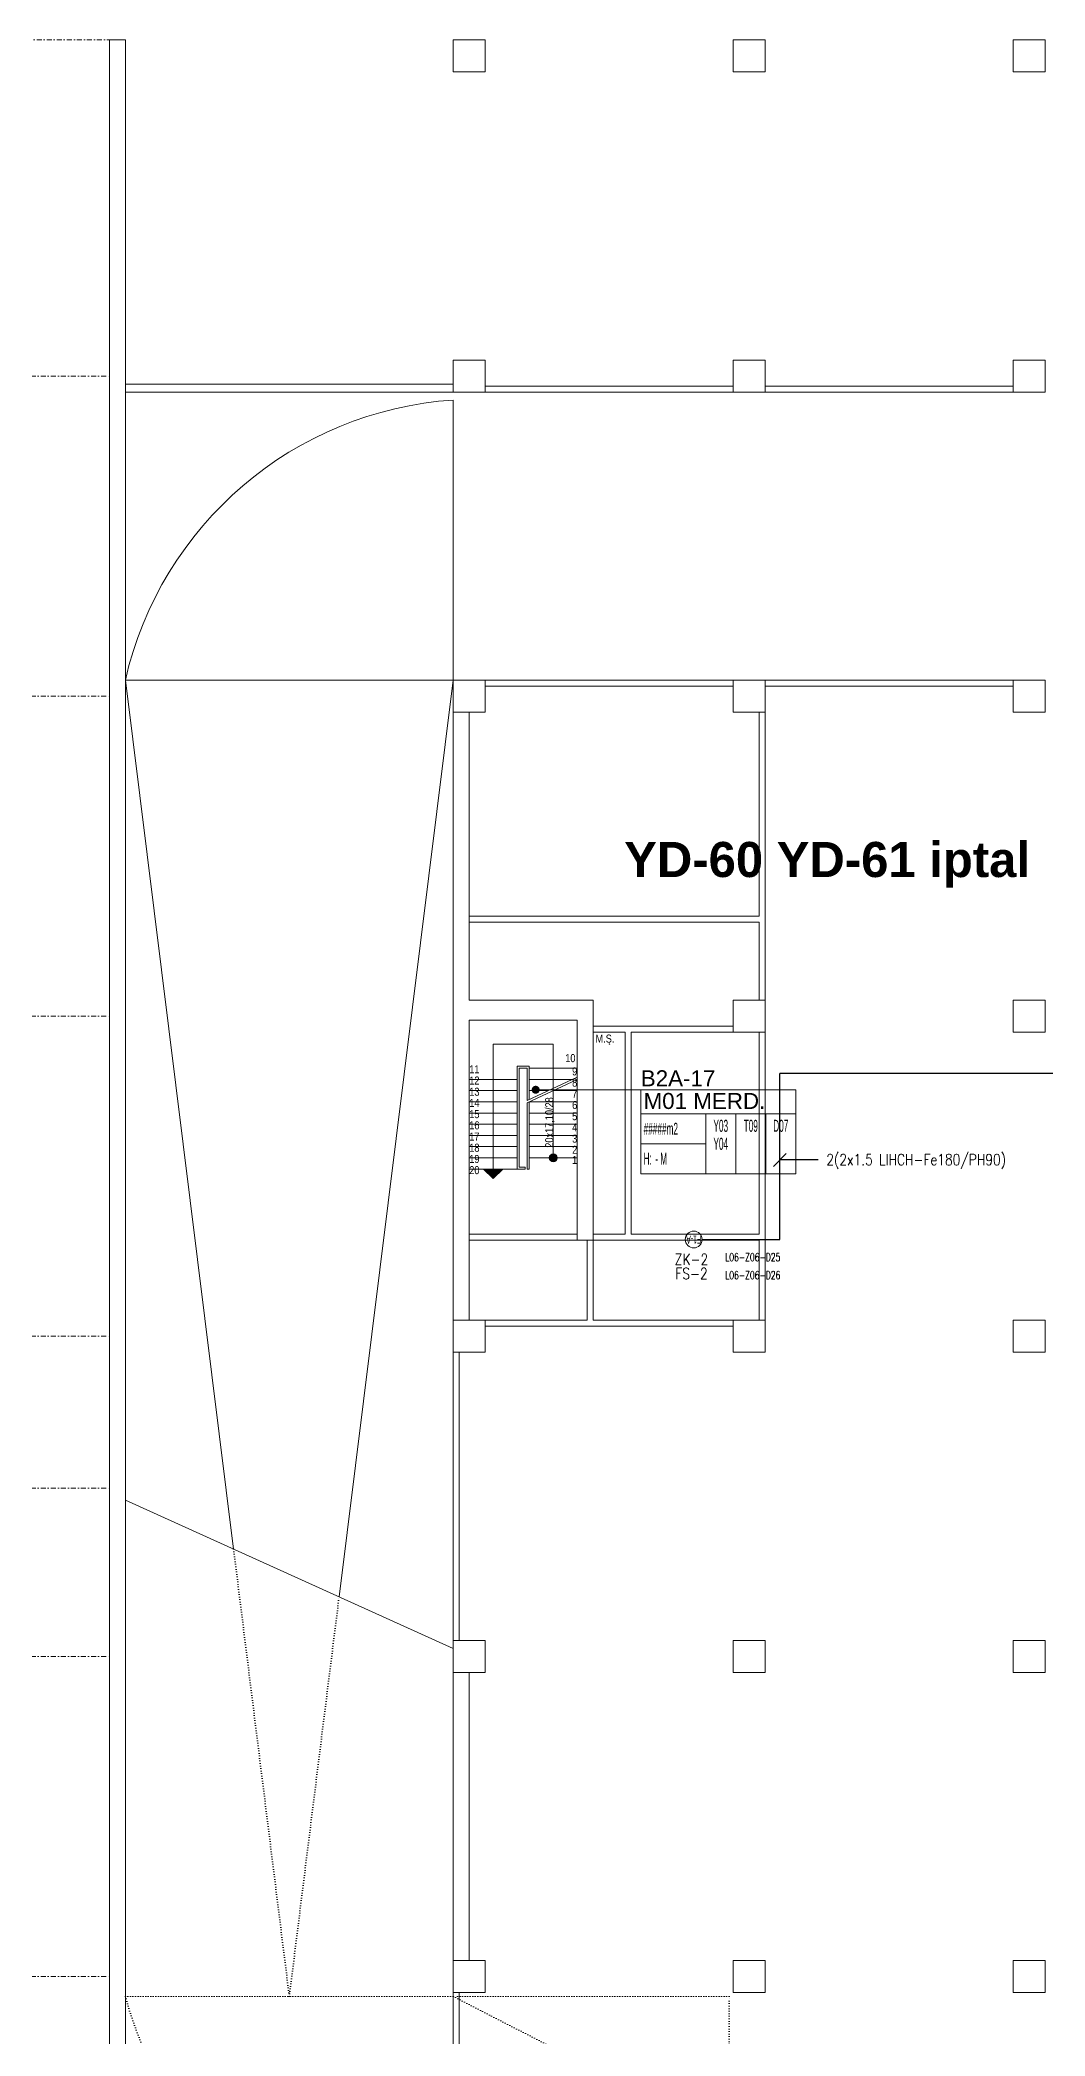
# Model space of a CAD drawing. Header units: metres. Extents: x -19121 to 152404, y -12107 to 46241.
# Drawn here: x 27826 to 30340, y 691 to 5680 of the extents above; entities that cross this region are included whole.
import ezdxf
from ezdxf.enums import TextEntityAlignment as Align

# ---------------------------------------------------------------- set-up
doc = ezdxf.new("R2010")
doc.units = ezdxf.units.M
doc.header["$LTSCALE"] = 50
doc.header["$MEASUREMENT"] = 0
doc.linetypes.add('DASHDOT2', pattern=[0.5, 0.25, -0.125, 0, -0.125])
doc.linetypes.add('DOT2', pattern=[0.125, 0, -0.125])
doc.layers.get('0').update_dxf_attribs({"color": 9, "lineweight": 9})
for name, color, linetype, lineweight in [('00', 9, 'Continuous', 9), ('01', 9, 'Continuous', 9), ('06D', 9, 'Continuous', 9), ('19', 9, 'Continuous', 9), ('21', 9, 'Continuous', 9), ('21_mahal200', 9, 'Continuous', 9), ('24', 9, 'DASHDOT2', 9), ('E-DEDEKTÖR NUMARALARI', 20, 'Continuous', 30), ('E-MODÜL HATTI', 6, 'Continuous', 30), ('E-YAZI', 7, 'Continuous', 30), ('EQ LIST', 7, 'Continuous', 9), ('Y-VANA', 3, 'Continuous', 15)]:
    doc.layers.add(name, color=color, linetype=linetype, lineweight=lineweight)
doc.styles.add('Arial', font='arial.ttf', dxfattribs={"height": 2.5})
doc.styles.add('E-YAZI', font='txttw.shx', dxfattribs={"height": 200})
doc.styles.add('MuuM_TEXT-STANDART', font='ARIALN.TTF')
doc.styles.get("Standard").update_dxf_attribs({"font": 'ARIALN.TTF'})
doc.dimstyles.new('MuuM_DIM200', dxfattribs={"dimscale": 20, "dimtxt": 2, "dimasz": 1, "dimexe": 1, "dimexo": 1, "dimgap": 1, "dimtad": 1, "dimdec": 1, "dimrnd": 0.5, "dimdsep": 46, "dimtxsty": 'MuuM_TEXT-STANDART', "dimblk": 'ARCHTICK', "dimcen": 0, "dimdle": 0.15, "dimclrd": 256, "dimclre": 256, "dimclrt": 256, "dimadec": 0, "dimazin": 0, "dimtfac": 5, "dimtdec": 1, "dimtix": 1, "dimtmove": 2, "dimatfit": 3, "dimldrblk": 'DOT', "dimfxl": 3, "dimfxlon": 1, "dimtolj": 1, "dimlwd": -1, "dimlwe": -1, "dimarcsym": 0})

# ---------------------------------------------------------------- blocks, each defined once
blk = doc.blocks.new('A$C324859F2')
at = {"color": 3}
blk.add_circle((0, 0), 210, dxfattribs=at)
at = {"color": 3, "width": 0.6}
blk.add_attdef('TEXT1', text='', height=200, dxfattribs=at).set_placement((0, -97), align=Align.CENTER)
blk = doc.blocks.new('p-akslar_yeni')
at = {"layer": '24'}
for points in [[(-2190, -2995), (-2150, -2995), (-2150, -2895), (6415, -2895)], [(-2190, -3735), (6415, -3735)], [(-2190, -4535), (6415, -4535)], [(-2190, -5335), (6415, -5335)], [(-2190, -6135), (6415, -6135)], [(-2190, -6515), (6415, -6515)], [(-2190, -6935), (6415, -6935)], [(-2190, -7735), (6415, -7735)]]:
    blk.add_lwpolyline(points, dxfattribs=at)
blk = doc.blocks.new('p-kolon_80x80')
blk.add_lwpolyline([(-40, -40), (40, -40), (40, 40), (-40, 40)], close=True)
blk = doc.blocks.new('2.Bod.Ara.Sitatik Elk.')
at = {"layer": '01'}
for points in [[(40, -8750), (40, -8710), (40, -8710), (40, -8710), (40, -8710), (40, -8710), (40, -8710), (40, -8710), (40, -7830), (40, -7770), (40, -7030), (40, -6970), (40, -6230), (40, -6170), (40, -5430), (40, -5370), (40, -4630), (40, -4570), (40, -2950), (0, -2950), (0, -8750), (40, -8750)], [(860, -5350), (860, -5350), (860, -6150), (900, -6150), (900, -6150), (900, -6150), (900, -5400), (1170, -5400), (1170, -5950), (1170, -5950), (1170, -5950), (1210, -5950), (1210, -5350), (900, -5350), (900, -4630), (860, -4630), (860, -5400)], [(860, -7750), (900, -7750), (900, -7030), (860, -7030)]]:
    blk.add_lwpolyline(points, close=True, dxfattribs=at)
for p in [(900, -2990), (1600, -2990), (2300, -2990), (900, -3790), (1600, -3790), (2300, -3790), (900, -4590), (1600, -4590), (2300, -4590), (1600, -5390), (2300, -5390), (900, -6190), (1600, -6190), (2300, -6190), (900, -6990), (1600, -6990), (2300, -6990), (900, -7790), (1600, -7790), (2300, -7790)]:
    blk.add_blockref('p-kolon_80x80', p, dxfattribs=at)
blk = doc.blocks.new('p-M01-M02_merdiven-1050')
at = {"layer": '19'}
h = blk.add_hatch(color=256, dxfattribs=at)
h.dxf.hatch_style = 1
edge = h.paths.add_edge_path()
edge.add_arc((210, -344), 10, 270, 630)
h = blk.add_hatch(color=256, dxfattribs=at)
h.dxf.hatch_style = 1
h.paths.add_polyline_path([(84, -372), (36, -372), (60, -396)])
at = {"layer": '19', "linetype": 'Continuous'}
for points in [[(210, -344), (210, -120), (210, -60), (60, -60), (60, -372)], [(0, -148), (120, -148)], [(145, -200.7), (145, -120), (125, -120), (125, -120), (125, -367), (140, -367), (140, -372), (120, -372), (120, -367), (120, -115), (120, -115), (150, -115), (150, -198.4)], [(145, -200.7), (270, -142.4)], [(145, -206.3), (270, -148)], [(150, -120), (270, -120)], [(150, -148), (258, -148)], [(0, -176), (120, -176)], [(150, -176), (198, -176)], [(210, -176), (270, -176)], [(0, -204), (120, -204)], [(0, -232), (120, -232)], [(150, -204), (270, -204)], [(150, -232), (270, -232)], [(0, -260), (120, -260)], [(0, -288), (120, -288)], [(150, -260), (270, -260)], [(150, -288), (270, -288)], [(0, -316), (120, -316)], [(0, -344), (120, -344)], [(150, -316), (270, -316)], [(150, -344), (270, -344)], [(0, -372), (120, -372)]]:
    blk.add_lwpolyline(points, dxfattribs=at)
at = {"layer": '19'}
for points in [[(145, -206.3), (270, -148)], [(150, -204), (150, -372), (150, -372), (145, -372), (145, -372), (145, -206.3)]]:
    blk.add_lwpolyline(points, dxfattribs=at)
blk.add_lwpolyline([(84, -372), (36, -372), (60, -396)], close=True, dxfattribs=at)
blk.add_circle((210, -344), 10, dxfattribs=at)
blk = doc.blocks.new('p-M01-M02_M03_formül_2a')
at = {"layer": '21', "style": 'MuuM_TEXT-STANDART'}
for s, p in [('10', (240, -114.8)), ('11', (0, -142.8)), ('12', (0, -170.8)), ('13', (0, -198.8)), ('14', (0, -226.8)), ('15', (0, -254.8)), ('16', (0, -282.8)), ('17', (0, -310.8)), ('18', (0, -338.8)), ('19', (0, -366.8)), ('20', (0, -394.8))]:
    blk.add_text(s, height=20, dxfattribs=at).set_placement(p)
for s, p in [('9', (270, -148)), ('8', (270, -176)), ('7', (270, -204)), ('5', (270, -260)), ('6', (270, -232)), ('4', (270, -288)), ('3', (270, -316)), ('2', (270, -344)), ('1', (270, -369.3))]:
    blk.add_text(s, height=20, dxfattribs=at).set_placement(p, align=Align.RIGHT)
blk.add_text('20x17,10/28', height=20, rotation=90, dxfattribs=at).set_placement((210, -202.6), align=Align.RIGHT)
blk = doc.blocks.new('_ArchTick')
at = {"color": 0, "linetype": 'ByBlock', "const_width": 0.15}
blk.add_lwpolyline([(-0.5, -0.5), (0.5, 0.5)], dxfattribs=at)
blk = doc.blocks.new('_Dot')
at = {"color": 0, "linetype": 'ByBlock', "lineweight": -2}
blk.add_line((-0.5, 0), (-1, 0), dxfattribs=at)
at = {"color": 0, "linetype": 'ByBlock', "const_width": 0.5}
blk.add_lwpolyline([(-0.25, 0, 1), (0.25, 0, 1)], format="xyb", close=True, dxfattribs=at)
blk = doc.blocks.new('0_roomno2')
blk.add_lwpolyline([(19.38, -10.5), (0, -10.5), (0, 0), (19.38, 0)], close=True)
for points in [[(0, -3), (19.38, -3)], [(8.12, -3), (8.12, -10.5)], [(11.88, -3), (11.88, -10.5)], [(15.62, -3), (15.62, -10.5)], [(0, -6.75), (8.12, -6.75)]]:
    blk.add_lwpolyline(points)
at = {"style": 'MuuM_TEXT-STANDART', "width": 0.6}
blk.add_text('H:', height=1.5, dxfattribs=at).set_placement((0.35, -8.61), align=Align.MIDDLE_LEFT)
at = {"style": 'Arial'}
blk.add_attdef('ODANO', (0, 1.17), '', height=2, dxfattribs=at)
blk.add_attdef('MEKANADI', text='', height=2, dxfattribs=at).set_placement((0.35, -3), align=Align.BOTTOM_LEFT)
at = {"style": 'MuuM_TEXT-STANDART', "width": 0.6}
for tag, p in [('M2', (0.35, -4.88)), ('TEMIZTAVANYUKSEKLIGI', (1.8, -8.61))]:
    blk.add_attdef(tag, text='', height=1.5, dxfattribs=at).set_placement(p, align=Align.MIDDLE_LEFT)
for tag, p in [('YER01', (10, -4.5)), ('TAVAN01', (13.75, -4.5)), ('DUVAR01', (17.5, -4.5)), ('YER02', (10, -6.75)), ('TAVAN02', (13.75, -6.75)), ('DUVAR02', (17.5, -6.75)), ('YER03', (10, -9)), ('TAVAN03', (13.75, -9)), ('DUVAR03', (17.5, -9))]:
    blk.add_attdef(tag, text='', height=1.5, dxfattribs=at).set_placement(p, align=Align.MIDDLE_CENTER)
blk = doc.blocks.new('2.Bod.Ara.Mimari Elk.')
at = {"layer": '00'}
for points in [[(860, -3830), (40, -3830), (40, -3810), (860, -3810)], [(940, -3830), (1560, -3830), (1560, -3815), (940, -3815)], [(1640, -3830), (2260, -3830), (2260, -3815), (1640, -3815)], [(940, -4550), (940, -4565), (1560, -4565), (1560, -4550)], [(1640, -4550), (2260, -4550), (2260, -4565), (1640, -4565)], [(900, -5935), (1170, -5935), (1170, -5950), (900, -5950)], [(875, -6230), (860, -6230), (860, -6950), (875, -6950)], [(875, -8550), (875, -7830), (860, -7830), (860, -8550)]]:
    blk.add_lwpolyline(points, close=True, dxfattribs=at)
for points in [[(900, -5155), (1625, -5155), (1625, -5350), (1640, -5350), (1640, -4630), (1625, -4630), (1625, -5140), (900, -5140)], [(1210, -5935), (1290, -5935), (1290, -5430), (1210, -5430), (1210, -5415), (1560, -5415), (1560, -5430), (1305, -5430), (1305, -5935), (1625, -5935)], [(1625, -5430), (1625, -5935)], [(1640, -5430), (1640, -6150)], [(1210, -5950), (1210, -6150), (1560, -6150), (1560, -6165), (940, -6165), (940, -6150), (1195, -6150), (1195, -5950)], [(1210, -5950), (1625, -5950), (1625, -6150)]]:
    blk.add_lwpolyline(points, dxfattribs=at)
at = {"layer": '06D'}
blk.add_lwpolyline([(574.5, -6841.2), (860, -4550), (860, -4550), (860, -3850, 0.331281), (40, -4550), (310.7, -6722.1)], format="xyb", dxfattribs=at)
for points in [[(860, -4550), (40, -4550)], [(860, -6970), (40, -6600)]]:
    blk.add_lwpolyline(points, dxfattribs=at)
at = {"layer": '06D', "linetype": 'DOT2'}
blk.add_lwpolyline([(310.7, -6722.1), (450, -7840), (574.5, -6841.2)], dxfattribs=at)
blk.add_lwpolyline([(940, -8550), (1550, -8550), (1550, -7840), (860, -7840), (1550, -8195), (860, -8550, -0.304007), (40, -7840), (860, -7840)], format="xyb", dxfattribs=at)
for name, p in [('p-M01-M02_merdiven-1050', (900, -5400)), ('p-M01-M02_M03_formül_2a', (900, -5390))]:
    blk.add_blockref(name, p)
at = {"layer": '21_mahal200'}
ref = blk.add_blockref('0_roomno2', (1329, -5573.9), dxfattribs=dict(at, xscale=20, yscale=20, zscale=20))
ref.add_attrib('ODANO', 'B2A-17', (1329, -5565.2), dxfattribs={"layer": '0', "height": 40, "style": 'Arial'})
ref.add_attrib('MEKANADI', 'M01 MERD.', dxfattribs={"layer": '0', "height": 40, "style": 'Arial'}).set_placement((1336, -5633.9), align=Align.BOTTOM_LEFT)
ref.add_attrib('M2', '#####m2', dxfattribs={"layer": '0', "height": 30, "style": 'MuuM_TEXT-STANDART', "width": 0.6}).set_placement((1336, -5671.4), align=Align.MIDDLE_LEFT)
ref.add_attrib('TEMIZTAVANYUKSEKLIGI', '- M', dxfattribs={"layer": '0', "height": 30, "style": 'MuuM_TEXT-STANDART', "width": 0.6}).set_placement((1365, -5746), align=Align.MIDDLE_LEFT)
ref.add_attrib('YER01', 'Y03', dxfattribs={"layer": '0', "height": 30, "style": 'MuuM_TEXT-STANDART', "width": 0.6}).set_placement((1529, -5663.9), align=Align.MIDDLE_CENTER)
ref.add_attrib('TAVAN01', 'T09', dxfattribs={"layer": '0', "height": 30, "style": 'MuuM_TEXT-STANDART', "width": 0.6}).set_placement((1604, -5663.9), align=Align.MIDDLE_CENTER)
ref.add_attrib('DUVAR01', 'D07', dxfattribs={"layer": '0', "height": 30, "style": 'MuuM_TEXT-STANDART', "width": 0.6}).set_placement((1679, -5663.9), align=Align.MIDDLE_CENTER)
ref.add_attrib('YER02', 'Y04', dxfattribs={"layer": '0', "height": 30, "style": 'MuuM_TEXT-STANDART', "width": 0.6}).set_placement((1529, -5708.9), align=Align.MIDDLE_CENTER)
at = {"layer": '21', "style": 'MuuM_TEXT-STANDART'}
blk.add_text('M.Ş.', height=20, dxfattribs=at).set_placement((1215.8, -5456))
at = {"layer": '21_mahal200'}
blk.add_leader([(1066.1, -5573.9), (1329, -5573.9)], dimstyle='MuuM_DIM200', override={"dimasz": 1, "dimfxl": 10}, dxfattribs=at)

msp = doc.modelspace()

# ---------------------------------------------------------------- linework, layer by layer
at = {"layer": 'E-MODÜL HATTI', "ltscale": 50}
for p, q in [((32075.5, 3096.6), (29676.7, 3096.6)), ((29676.7, 2681.9), (29676.7, 3096.6)), ((29482.3, 2681.9), (29676.7, 2681.9))]:
    msp.add_line(p, q, dxfattribs=at)
at = {"layer": 'E-YAZI', "color": 3}
for p, q in [((29692.8, 2896.9), (29660.5, 2864.6)), ((29772.5, 2880.7), (29676.7, 2880.7))]:
    msp.add_line(p, q, dxfattribs=at)

# ---------------------------------------------------------------- block references
at = {"layer": '06D'}
for name in ['2.Bod.Ara.Sitatik Elk.', '2.Bod.Ara.Mimari Elk.']:
    msp.add_blockref(name, (28000, 8630), dxfattribs=at)
at = {"layer": '24'}
msp.add_blockref('p-akslar_yeni', (21585, 8575), dxfattribs=at)
at = {"layer": 'Y-VANA'}
ref = msp.add_blockref('A$C324859F2', (29461.3, 2681.9), dxfattribs=dict(at, xscale=0.1, yscale=0.1, zscale=0.1, rotation=180))
ref.add_attrib('TEXT1', 'F1-A', dxfattribs={"layer": '0', "height": 20, "rotation": 180, "width": 0.6}).set_placement((29461.3, 2691.6), align=Align.CENTER)
ref = msp.add_blockref('A$C324859F2', (29461.3, 2681.9), dxfattribs=dict(at, xscale=0.1, yscale=0.1, zscale=0.1, rotation=180))
ref.add_attrib('TEXT1', 'F1-A', dxfattribs={"layer": '0', "height": 20, "rotation": 180, "width": 0.6}).set_placement((29461.3, 2691.6), align=Align.CENTER)

# ---------------------------------------------------------------- texts
at = {"layer": 'E-DEDEKTÖR NUMARALARI', "style": 'E-YAZI', "width": 0.7}
for s, p in [('L06-Z06-D25', (29540, 2627.7)), ('L06-Z06-D26', (29540, 2582.7))]:
    msp.add_text(s, height=20, dxfattribs=at).set_placement(p)
at = {"layer": 'E-YAZI', "color": 3, "style": 'E-YAZI', "width": 0.8}
for s, p in [('2(2x1.5 LIHCH-Fe180/PH90)', (29793, 2867.5)), ('ZK-2', (29414, 2618.2)), ('FS-2', (29415.5, 2582.7))]:
    msp.add_text(s, height=28, dxfattribs=at).set_placement(p)
at = {"layer": 'EQ LIST', "color": 2, "insert": (29794.9, 3618.4), "char_height": 87.75, "width": 1440.245, "attachment_point": 5}
msp.add_mtext('{\\fArial|b1|i0|c162|p34;YD-60 YD-61 iptal}', dxfattribs=at)

doc.saveas('drawing.dxf')
